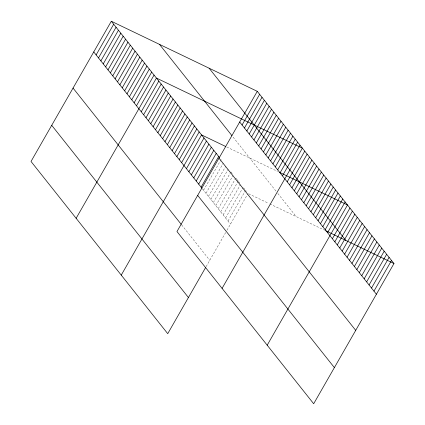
<?xml version="1.0" encoding="UTF-8"?>
<svg xmlns="http://www.w3.org/2000/svg" width="425" height="425" viewBox="0 0 425 425"><rect width="100%" height="100%" fill="white"/><g stroke="black" fill="none" stroke-linecap="round" stroke-linejoin="round"><path stroke-width="0.32" stroke-dasharray="2.12 1.59" d="M203.554 190.241L221.122 159.561M205.998 193.322L223.242 163.211M208.447 196.403L225.691 166.292M210.89 199.484L228.135 169.373M213.339 202.571L230.584 172.454M215.783 205.652L233.028 175.536M218.232 208.733L235.477 178.622M220.676 211.815L237.92 181.703M223.125 214.896L240.369 184.785M225.569 217.977L242.818 187.866M228.018 221.058L245.262 190.947M206.152 266.587L225.686 232.48M226.961 230.26L247.711 194.028M226.78 147.023L277.477 171.365M248.609 193.736L268.674 203.368M269.822 203.92L324.551 230.201M233.091 137.094L276.627 191.93M277.849 193.471L296.198 216.585M230.908 171.886L232.948 174.457M235.801 178.054L236.619 179.079M237.023 179.594L238.25 181.135M238.653 181.645L239.881 183.186M243.552 187.808L245.183 189.863M245.586 190.379L246.404 191.404M202.327 188.7L230.462 224.14M181.629 224.846L209.764 260.286"/><path stroke-width="0.64" d="M257.268 91.327L176.965 231.54L313.682 403.75L393.98 263.537L257.268 91.327L111.318 21.25L31.02 161.463L167.732 333.673L205.498 267.734M96.124 54.921L113.693 24.241M98.499 57.912L116.067 27.232M100.874 60.903L118.442 30.223M103.248 63.893L120.817 33.214M105.623 66.884L123.192 36.205M107.998 69.875L125.566 39.196M110.373 72.866L127.941 42.187M112.747 75.857L130.316 45.178M115.122 78.848L132.69 48.168M117.497 81.839L135.065 51.159M119.866 84.83L137.44 54.15M122.241 87.821L139.814 57.141M124.615 90.812L142.189 60.132M126.99 93.803L144.564 63.123M129.365 96.794L146.938 66.114M131.739 99.785L149.313 69.105M134.114 102.776L151.688 72.096M136.489 105.767L154.062 75.087M76.133 218.296L156.437 78.078L302.382 148.155L222.084 288.368M141.238 111.748L158.812 81.069M143.613 114.739L161.187 84.06M145.988 117.73L163.561 87.051M148.362 120.721L165.936 90.042M150.737 123.712L168.311 93.032M153.112 126.703L170.68 96.023M155.486 129.694L173.055 99.014M157.861 132.69L175.429 102.005M160.236 135.681L177.804 104.996M162.61 138.672L180.179 107.987M164.985 141.663L182.553 110.978M167.36 144.654L184.928 113.969M169.734 147.645L187.303 116.96M172.109 150.636L189.678 119.951M174.484 153.627L192.052 122.942M176.858 156.618L194.427 125.933M179.233 159.609L196.802 128.929M181.608 162.6L199.176 131.92M121.247 275.124L201.551 134.911L225.633 146.471M186.426 168.672L204 137.992M188.875 171.753L206.444 141.073M191.319 174.834L208.893 144.155M193.768 177.916L211.337 147.236M196.212 180.997L213.786 150.317M198.661 184.078L216.229 153.398M201.105 187.159L218.678 156.48M242.069 124.998L259.643 94.318M244.444 127.989L262.018 97.309M246.819 130.98L264.392 100.3M249.193 133.971L266.767 103.291M251.568 136.962L269.142 106.282M253.943 139.952L271.517 109.273M256.317 142.943L273.891 112.264M258.692 145.934L276.266 115.255M261.067 148.925L278.641 118.246M263.442 151.916L281.01 121.237M265.816 154.907L283.385 124.228M268.191 157.898L285.759 127.218M270.566 160.889L288.134 130.209M272.94 163.88L290.509 133.2M275.315 166.871L292.883 136.191M277.69 169.862L295.258 139.182M280.064 172.853L297.633 142.173M282.439 175.844L300.007 145.164M287.188 181.826L304.757 151.146M289.563 184.817L307.132 154.137M291.938 187.808L309.506 157.128M294.312 190.798L311.881 160.119M296.687 193.789L314.256 163.11M299.062 196.78L316.63 166.101M301.437 199.771L319.005 169.092M303.811 202.762L321.38 172.083M306.181 205.753L323.754 175.073M308.555 208.744L326.129 178.064M310.93 211.735L328.504 181.055M313.305 214.726L330.878 184.046M315.679 217.717L333.253 187.037M318.054 220.708L335.628 190.028M320.429 223.699L338.002 193.019M322.803 226.69L340.377 196.01M325.178 229.681L342.752 199.001M327.553 232.672L345.127 201.992M267.197 345.201L347.501 204.983L279.252 172.215M332.377 238.744L349.945 208.064M334.82 241.83L352.394 211.145M337.269 244.912L354.838 214.227M339.713 247.993L357.287 217.313M342.162 251.074L359.731 220.394M344.606 254.155L362.18 223.476M347.055 257.237L364.623 226.557M349.499 260.318L367.072 229.638M351.948 263.399L369.516 232.719M354.392 266.48L371.965 235.801M356.841 269.562L374.409 238.882M359.284 272.643L376.858 241.963M361.733 275.724L379.302 245.044M364.177 278.805L381.751 248.126M366.626 281.887L384.195 251.207M369.07 284.973L386.644 254.288M371.519 288.054L389.087 257.375M373.963 291.136L391.537 260.456M325.736 230.764L393.98 263.537M209.105 68.202L345.817 240.412M239.695 122.007L376.412 294.217M159.481 44.375L231.907 135.602M111.318 21.25L219.491 157.505M218.997 158.153L355.709 330.363M93.75 51.93L201.923 188.19M197.667 195.394L334.379 367.604M73.047 88.076L181.22 224.336M51.717 125.317L188.434 297.527"/></g></svg>
